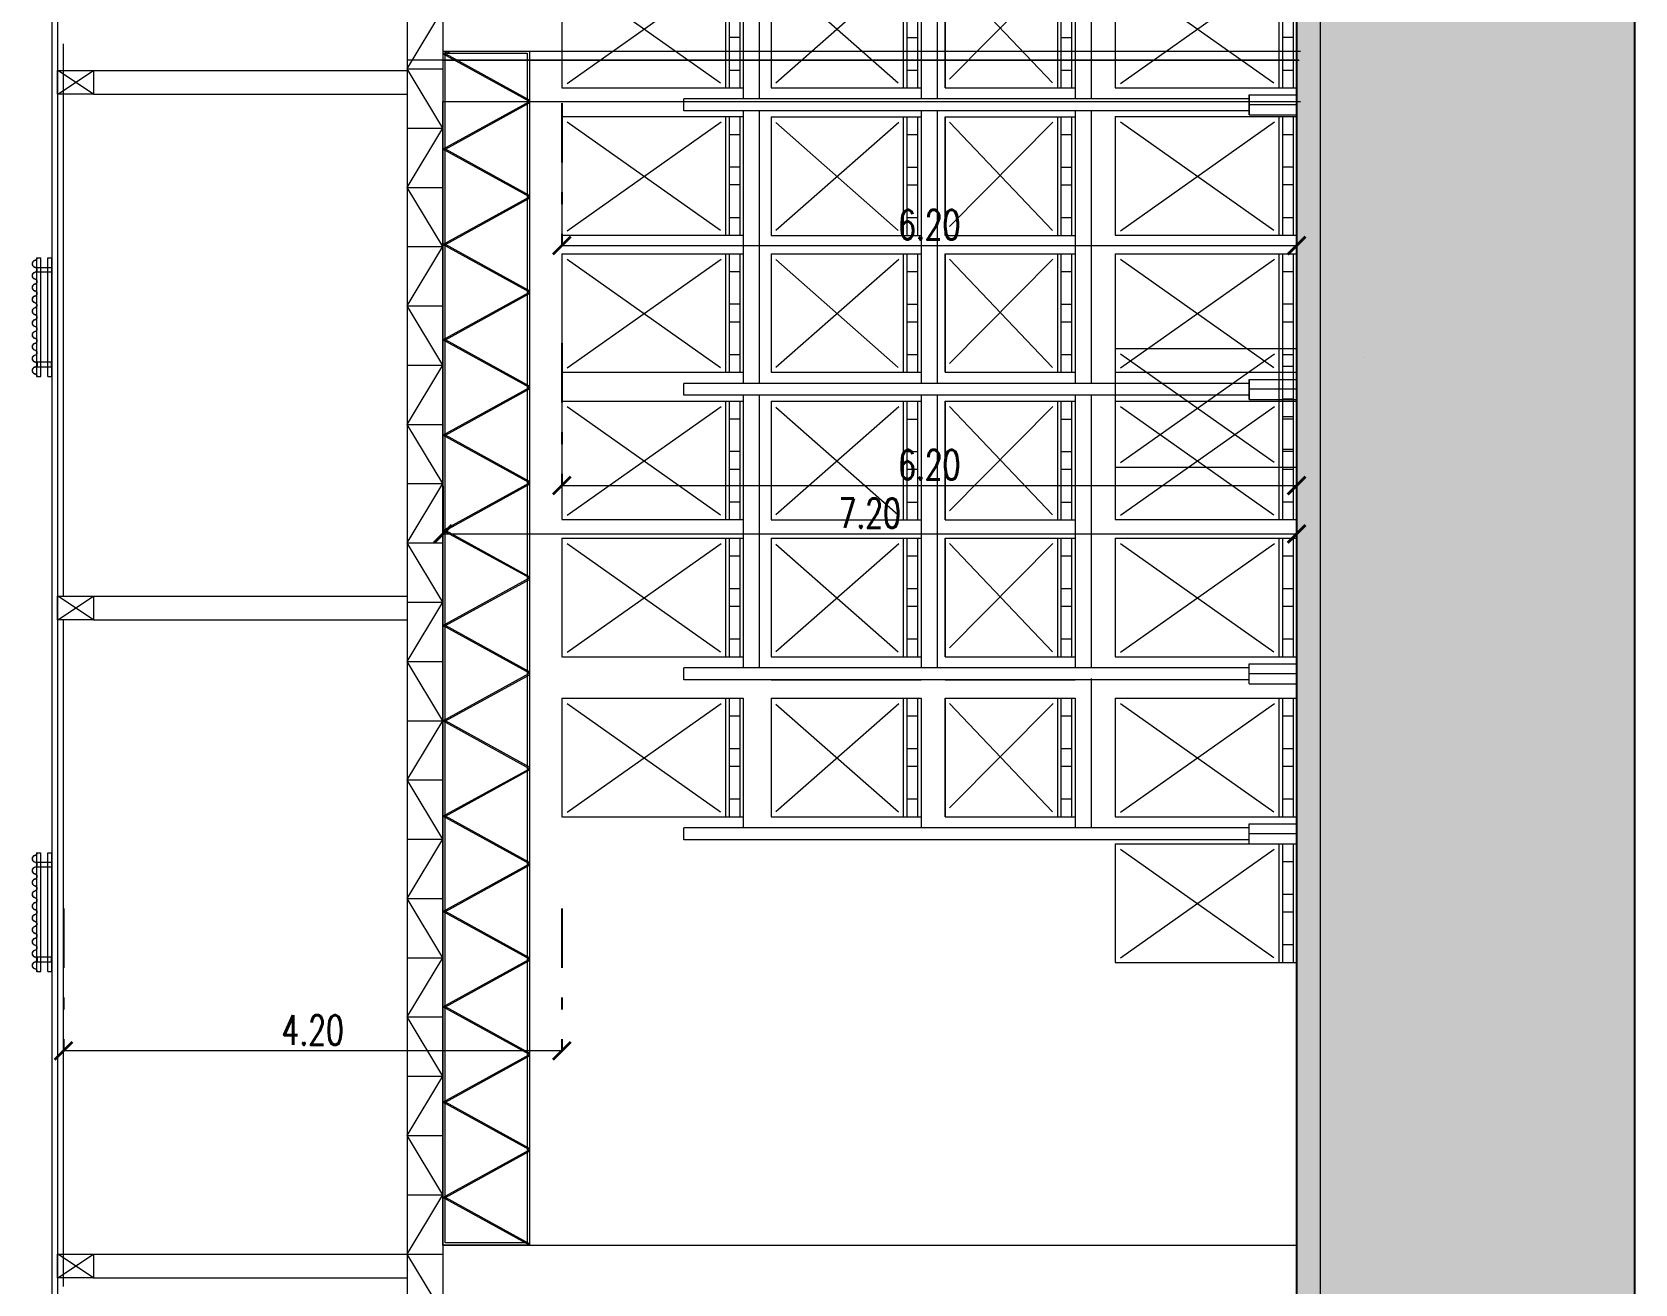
# Model space of a CAD drawing. Header units: millimetres. Extents: x 2828 to 3406, y 849 to 1266.
# Drawn here: x 3200.32 to 3213.84, y 1106.33 to 1116.89 of the extents above; entities that cross this region are included whole.
import ezdxf

# ---------------------------------------------------------------- set-up
doc = ezdxf.new("R2010")
doc.units = ezdxf.units.MM
doc.header["$PDMODE"] = 34
doc.header["$PDSIZE"] = -10
doc.linetypes.add('DASHDOT', pattern=[1, 0.5, -0.25, 0, -0.25])
doc.layers.get('DEFPOINTS').update_dxf_attribs({"lineweight": 5})
for name, color, linetype, lineweight in [('0.05', 64, 'Continuous', 5), ('0.10', 161, 'Continuous', 9), ('0.30', 1, 'Continuous', 25), ('equipa cotas', 222, 'Continuous', 5), ('EQUIPAMIENTO', 4, 'Continuous', 15), ('hatch color', 26, 'Continuous', 13)]:
    doc.layers.add(name, color=color, linetype=linetype, lineweight=lineweight)
doc.layers.add('equipa auxiliar', color=7, linetype='Continuous', lineweight=13, true_color=0x878787)
doc.styles.add('250-cts', font='romans.shx', dxfattribs={"width": 0.7, "height": 0.25})
doc.dimstyles.new('250', dxfattribs={"dimtxt": 0.3, "dimasz": 0.15, "dimexe": 0, "dimexo": 0.1, "dimgap": 0.05, "dimtad": 1, "dimzin": 0, "dimdsep": 46, "dimtxsty": '250-cts', "dimblk": 'ARCHTICK', "dimcen": 0.02, "dimclrd": 256, "dimclre": 256, "dimclrt": 256, "dimazin": 0, "dimtfac": 1, "dimtofl": 0, "dimtmove": 1, "dimatfit": 0, "dimldrblk": 'OPEN90', "dimfxl": 1, "dimtolj": 1, "dimtzin": 0, "dimlwd": -1, "dimarcsym": 0})

# ---------------------------------------------------------------- blocks, each defined once
blk = doc.blocks.new('palets')
at = {"layer": 'equipa auxiliar'}
for p, q in [((-294.953, 287.364), (-295.953, 287.364)), ((-295.953, 287.364), (-295.953, 285.834)), ((-295.915, 287.32), (-294.997, 286.022)), ((-294.997, 287.32), (-295.911, 286.025)), ((-294.953, 287.364), (-294.953, 285.834)), ((-294.953, 285.984), (-295.953, 285.984)), ((-294.953, 285.954), (-295.953, 285.954)), ((-295.803, 285.954), (-295.803, 285.864)), ((-295.527, 285.954), (-295.527, 285.864)), ((-295.377, 285.954), (-295.377, 285.864)), ((-295.103, 285.954), (-295.103, 285.864)), ((-294.953, 285.864), (-295.953, 285.864)), ((-294.953, 285.834), (-295.953, 285.834))]:
    blk.add_line(p, q, dxfattribs=at)
blk = doc.blocks.new('_ARCHTICK')
at = {"color": 0, "linetype": 'ByBlock', "const_width": 0.15}
blk.add_lwpolyline([(-0.5, -0.5), (0.5, 0.5)], dxfattribs=at)
blk = doc.blocks.new('*D650')
at = {"layer": 'DEFPOINTS', "color": 0, "transparency": 16777216}
for p in [(3204.786, 1116.391), (3210.983, 1116.391, 101.167), (3210.983, 1115.091)]:
    blk.add_point(p, dxfattribs=at)
at = {"layer": 'equipa cotas', "linetype": 'DASHDOT', "lineweight": -2, "transparency": 16777216}
for p, q in [((3204.786, 1116.291), (3204.786, 1115.091)), ((3210.983, 1116.291), (3210.983, 1115.091))]:
    blk.add_line(p, q, dxfattribs=at)
at = {"layer": 'equipa cotas', "transparency": 16777216}
blk.add_line((3204.786, 1115.091), (3210.983, 1115.091), dxfattribs=at)
at = {"layer": 'equipa cotas', "transparency": 16777216, "xscale": 0.15, "yscale": 0.15, "zscale": 0.15, "rotation": 180}
blk.add_blockref('_ARCHTICK', (3204.786, 1115.091), dxfattribs=at)
at = {"layer": 'equipa cotas', "transparency": 16777216, "xscale": 0.15, "yscale": 0.15, "zscale": 0.15}
blk.add_blockref('_ARCHTICK', (3210.983, 1115.091), dxfattribs=at)
at = {"layer": 'equipa cotas', "transparency": 16777216, "insert": (3207.885, 1115.266), "char_height": 0.25, "attachment_point": 5, "style": '250-cts'}
blk.add_mtext('\\A1;6.20', dxfattribs=at)
blk = doc.blocks.new('_Open90')
at = {"color": 0, "linetype": 'ByBlock', "lineweight": -2}
for p, q in [((0, 0), (-1, 0)), ((-0.5, 0.5), (0, 0)), ((0, 0), (-0.5, -0.5))]:
    blk.add_line(p, q, dxfattribs=at)
blk = doc.blocks.new('*D651')
at = {"layer": 'DEFPOINTS', "color": 0, "transparency": 16777216}
for p in [(3210.983, 1116.568), (3203.783, 1113.16, 101.167), (3210.983, 1112.658)]:
    blk.add_point(p, dxfattribs=at)
at = {"layer": 'equipa cotas', "linetype": 'DASHDOT', "lineweight": -2, "transparency": 16777216}
for p, q in [((3210.983, 1116.468), (3210.983, 1112.658)), ((3203.783, 1113.06), (3203.783, 1112.658))]:
    blk.add_line(p, q, dxfattribs=at)
at = {"layer": 'equipa cotas', "transparency": 16777216}
blk.add_line((3203.783, 1112.658), (3210.983, 1112.658), dxfattribs=at)
at = {"layer": 'equipa cotas', "transparency": 16777216, "xscale": 0.15, "yscale": 0.15, "zscale": 0.15, "rotation": 180}
blk.add_blockref('_ARCHTICK', (3203.783, 1112.658), dxfattribs=at)
at = {"layer": 'equipa cotas', "transparency": 16777216, "xscale": 0.15, "yscale": 0.15, "zscale": 0.15}
blk.add_blockref('_ARCHTICK', (3210.983, 1112.658), dxfattribs=at)
at = {"layer": 'equipa cotas', "transparency": 16777216, "insert": (3207.383, 1112.833), "char_height": 0.25, "attachment_point": 5, "style": '250-cts'}
blk.add_mtext('\\A1;7.20', dxfattribs=at)
blk = doc.blocks.new('*D652')
at = {"layer": 'DEFPOINTS', "color": 0, "transparency": 16777216}
for p in [(3200.583, 1109.596, 101.167), (3204.786, 1109.596), (3200.583, 1108.296)]:
    blk.add_point(p, dxfattribs=at)
at = {"layer": 'equipa cotas', "linetype": 'DASHDOT', "lineweight": -2, "transparency": 16777216}
for p, q in [((3200.583, 1109.496), (3200.583, 1108.296)), ((3204.786, 1109.496), (3204.786, 1108.296))]:
    blk.add_line(p, q, dxfattribs=at)
at = {"layer": 'equipa cotas', "transparency": 16777216}
blk.add_line((3204.786, 1108.296), (3200.583, 1108.296), dxfattribs=at)
at = {"layer": 'equipa cotas', "transparency": 16777216, "xscale": 0.15, "yscale": 0.15, "zscale": 0.15, "rotation": 180}
blk.add_blockref('_ARCHTICK', (3200.583, 1108.296), dxfattribs=at)
at = {"layer": 'equipa cotas', "transparency": 16777216, "xscale": 0.15, "yscale": 0.15, "zscale": 0.15}
blk.add_blockref('_ARCHTICK', (3204.786, 1108.296), dxfattribs=at)
at = {"layer": 'equipa cotas', "transparency": 16777216, "insert": (3202.685, 1108.471), "char_height": 0.25, "attachment_point": 5, "style": '250-cts'}
blk.add_mtext('\\A1;4.20', dxfattribs=at)
blk = doc.blocks.new('*D655')
at = {"layer": 'DEFPOINTS', "color": 0, "transparency": 16777216}
for p in [(3204.786, 1114.366), (3210.983, 1114.366, 101.167), (3210.983, 1113.066)]:
    blk.add_point(p, dxfattribs=at)
at = {"layer": 'equipa cotas', "linetype": 'DASHDOT', "lineweight": -2, "transparency": 16777216}
for p, q in [((3204.786, 1114.266), (3204.786, 1113.066)), ((3210.983, 1114.266), (3210.983, 1113.066))]:
    blk.add_line(p, q, dxfattribs=at)
at = {"layer": 'equipa cotas', "transparency": 16777216}
blk.add_line((3204.786, 1113.066), (3210.983, 1113.066), dxfattribs=at)
at = {"layer": 'equipa cotas', "transparency": 16777216, "xscale": 0.15, "yscale": 0.15, "zscale": 0.15, "rotation": 180}
blk.add_blockref('_ARCHTICK', (3204.786, 1113.066), dxfattribs=at)
at = {"layer": 'equipa cotas', "transparency": 16777216, "xscale": 0.15, "yscale": 0.15, "zscale": 0.15}
blk.add_blockref('_ARCHTICK', (3210.983, 1113.066), dxfattribs=at)
at = {"layer": 'equipa cotas', "transparency": 16777216, "insert": (3207.885, 1113.241), "char_height": 0.25, "attachment_point": 5, "style": '250-cts'}
blk.add_mtext('\\A1;6.20', dxfattribs=at)
blk = doc.blocks.new('*D656')
at = {"layer": 'DEFPOINTS', "color": 0, "transparency": 16777216}
for p in [(3210.983, 1116.568), (3203.783, 1113.16, 101.167), (3210.983, 1112.658)]:
    blk.add_point(p, dxfattribs=at)
at = {"layer": 'equipa cotas', "linetype": 'DASHDOT', "lineweight": -2, "transparency": 16777216}
for p, q in [((3210.983, 1116.468), (3210.983, 1112.658)), ((3203.783, 1113.06), (3203.783, 1112.658))]:
    blk.add_line(p, q, dxfattribs=at)
at = {"layer": 'equipa cotas', "transparency": 16777216}
blk.add_line((3203.783, 1112.658), (3210.983, 1112.658), dxfattribs=at)
at = {"layer": 'equipa cotas', "transparency": 16777216, "xscale": 0.15, "yscale": 0.15, "zscale": 0.15, "rotation": 180}
blk.add_blockref('_ARCHTICK', (3203.783, 1112.658), dxfattribs=at)
at = {"layer": 'equipa cotas', "transparency": 16777216, "xscale": 0.15, "yscale": 0.15, "zscale": 0.15}
blk.add_blockref('_ARCHTICK', (3210.983, 1112.658), dxfattribs=at)
at = {"layer": 'equipa cotas', "transparency": 16777216, "insert": (3207.383, 1112.833), "char_height": 0.25, "attachment_point": 5, "style": '250-cts'}
blk.add_mtext('\\A1;7.20', dxfattribs=at)
blk = doc.blocks.new('*D657')
at = {"layer": 'DEFPOINTS', "color": 0, "transparency": 16777216}
for p in [(3200.583, 1109.596, 101.167), (3204.786, 1109.596), (3200.583, 1108.296)]:
    blk.add_point(p, dxfattribs=at)
at = {"layer": 'equipa cotas', "linetype": 'DASHDOT', "lineweight": -2, "transparency": 16777216}
for p, q in [((3200.583, 1109.496), (3200.583, 1108.296)), ((3204.786, 1109.496), (3204.786, 1108.296))]:
    blk.add_line(p, q, dxfattribs=at)
at = {"layer": 'equipa cotas', "transparency": 16777216}
blk.add_line((3204.786, 1108.296), (3200.583, 1108.296), dxfattribs=at)
at = {"layer": 'equipa cotas', "transparency": 16777216, "xscale": 0.15, "yscale": 0.15, "zscale": 0.15, "rotation": 180}
blk.add_blockref('_ARCHTICK', (3200.583, 1108.296), dxfattribs=at)
at = {"layer": 'equipa cotas', "transparency": 16777216, "xscale": 0.15, "yscale": 0.15, "zscale": 0.15}
blk.add_blockref('_ARCHTICK', (3204.786, 1108.296), dxfattribs=at)
at = {"layer": 'equipa cotas', "transparency": 16777216, "insert": (3202.685, 1108.471), "char_height": 0.25, "attachment_point": 5, "style": '250-cts'}
blk.add_mtext('\\A1;4.20', dxfattribs=at)
blk = doc.blocks.new('pack')
for p, q in [((1.078, 1.53), (0.078, 1.53)), ((0.078, 1.53), (0.078, 0)), ((1.078, 1.53), (1.078, 0)), ((0.115, 1.485), (1.033, 0.187)), ((1.033, 1.485), (0.119, 0.191)), ((1.078, 0.15), (0.078, 0.15)), ((1.078, 0.12), (0.078, 0.12)), ((1.078, 0.03), (0.078, 0.03)), ((1.078, 0), (0.078, 0)), ((0.228, 0.12), (0.228, 0.03)), ((0.504, 0.12), (0.504, 0.03)), ((0.654, 0.12), (0.654, 0.03)), ((0.928, 0.12), (0.928, 0.03))]:
    blk.add_line(p, q)
blk = doc.blocks.new('rack vista')
at = {"layer": 'EQUIPAMIENTO'}
for p, q in [((-324.499, 274.486), (-324.499, 279.254)), ((-324.499, 279.254), (-324.399, 279.254)), ((-324.399, 274.486), (-324.399, 279.254)), ((-322.099, 274.486), (-322.099, 279.254)), ((-322.099, 279.254), (-321.999, 279.254)), ((-321.999, 274.486), (-321.999, 279.254)), ((-322.099, 278.753), (-324.399, 278.753)), ((-322.099, 278.618), (-324.399, 278.618)), ((-323.305, 278.518), (-324.305, 278.518)), ((-324.305, 278.518), (-324.305, 277.253)), ((-323.305, 278.518), (-323.305, 277.253)), ((-322.15, 278.518), (-323.15, 278.518)), ((-323.15, 278.518), (-323.15, 277.253)), ((-322.15, 278.518), (-322.15, 277.253)), ((-323.355, 278.477), (-324.264, 277.445)), ((-324.262, 278.479), (-323.35, 277.441)), ((-322.199, 278.477), (-323.108, 277.445)), ((-323.106, 278.479), (-322.194, 277.441)), ((-323.305, 277.403), (-324.305, 277.403)), ((-323.305, 277.373), (-324.305, 277.373)), ((-324.155, 277.373), (-324.155, 277.283)), ((-323.88, 277.373), (-323.88, 277.283)), ((-323.73, 277.373), (-323.73, 277.283)), ((-323.455, 277.373), (-323.455, 277.283)), ((-322.15, 277.403), (-323.15, 277.403)), ((-322.15, 277.373), (-323.15, 277.373)), ((-323, 277.373), (-323, 277.283)), ((-322.724, 277.373), (-322.724, 277.283)), ((-322.574, 277.373), (-322.574, 277.283)), ((-322.3, 277.373), (-322.3, 277.283)), ((-322.099, 277.253), (-324.399, 277.253)), ((-323.305, 277.283), (-324.305, 277.283)), ((-323.305, 277.253), (-324.305, 277.253)), ((-322.15, 277.283), (-323.15, 277.283)), ((-322.146, 277.253), (-323.146, 277.253)), ((-322.099, 277.118), (-324.399, 277.118)), ((-323.305, 277.051), (-324.305, 277.051)), ((-324.305, 277.051), (-324.305, 275.953)), ((-324.305, 277.051), (-323.305, 277.051)), ((-323.305, 277.051), (-323.305, 275.953)), ((-322.15, 277.051), (-323.15, 277.051)), ((-323.15, 277.051), (-323.15, 275.953)), ((-323.15, 277.051), (-322.15, 277.051)), ((-322.15, 277.051), (-322.15, 275.953)), ((-323.35, 277.013), (-324.264, 276.145)), ((-324.231, 277.013), (-323.35, 276.141)), ((-322.194, 277.013), (-323.108, 276.145)), ((-323.075, 277.013), (-322.194, 276.141)), ((-323.305, 276.103), (-324.305, 276.103)), ((-323.305, 276.073), (-324.305, 276.073)), ((-324.155, 276.073), (-324.155, 275.983)), ((-323.88, 276.073), (-323.88, 275.983)), ((-323.73, 276.073), (-323.73, 275.983)), ((-323.455, 276.073), (-323.455, 275.983)), ((-322.15, 276.103), (-323.15, 276.103)), ((-322.15, 276.073), (-323.15, 276.073)), ((-323, 276.073), (-323, 275.983)), ((-322.724, 276.073), (-322.724, 275.983)), ((-322.574, 276.073), (-322.574, 275.983)), ((-322.3, 276.073), (-322.3, 275.983)), ((-322.099, 275.953), (-324.399, 275.953)), ((-323.305, 275.983), (-324.305, 275.983)), ((-323.305, 275.953), (-324.305, 275.953)), ((-322.15, 275.983), (-323.15, 275.983)), ((-322.15, 275.953), (-323.15, 275.953)), ((-322.099, 275.818), (-324.399, 275.818)), ((-324.534, 274.486), (-324.534, 274.086)), ((-324.534, 274.486), (-324.365, 274.486)), ((-324.449, 274.086), (-324.449, 274.486)), ((-324.365, 274.486), (-324.365, 274.086)), ((-322.134, 274.486), (-322.134, 274.086)), ((-321.965, 274.486), (-322.134, 274.486)), ((-322.049, 274.086), (-322.049, 274.486)), ((-321.965, 274.486), (-321.965, 274.086))]:
    blk.add_line(p, q, dxfattribs=at)
for p in [(-324.383, 278.753), (-323.226, 278.753), (-324.383, 274.086), (-323.226, 274.086)]:
    blk.add_blockref('pack', p, dxfattribs=at)

msp = doc.modelspace()

# ---------------------------------------------------------------- hatches: boundary and pattern name
at = {"layer": 'hatch color', "true_color": 0x696969}
h = msp.add_hatch(dxfattribs=at)
h.set_pattern_fill('EARTH', color=251, scale=0.07, angle=315, style=0)
h.set_pattern_definition([(45, (2696.8556, 1340.46823), (9e-16, 0.62861793), [0.4445, -0.4445]), (45, (2696.73773, 1340.5861), (9e-16, 0.62861793), [0.4445, -0.4445]), (45, (2696.61986, 1340.70396), (9e-16, 0.62861793), [0.4445, -0.4445]), (135, (2696.61986, 1340.78254), (-0.62861793, 9e-16), [0.4445, -0.4445]), (135, (2696.73773, 1340.9004), (-0.62861793, 9e-16), [0.4445, -0.4445]), (135, (2696.8556, 1341.01827), (-0.62861793, 9e-16), [0.4445, -0.4445])])
h.paths.add_polyline_path([(3211.186, 1050.39), (3213.837, 1050.39), (3213.837, 1266.01), (3210.986, 1266.01), (3210.986, 1086.403), (3211.186, 1086.403)])

# ---------------------------------------------------------------- linework, layer by layer
at = {"layer": '0.05'}
for p, q in [((3200.483, 1236.25), (3200.483, 1086.658, 101.167)), ((3200.483, 1236.25), (3200.483, 1086.658, 101.167)), ((3200.533, 1236.25, -101.167), (3200.533, 1086.658, 101.167)), ((3200.533, 1236.25, -101.167), (3200.533, 1086.658, 101.167)), ((3200.836, 1116.367, 101.167), (3200.535, 1116.568, 101.167)), ((3200.836, 1116.367, 101.167), (3200.535, 1116.568, 101.167)), ((3200.535, 1116.368, 101.167), (3200.836, 1116.567, 101.167)), ((3200.535, 1116.368, 101.167), (3200.836, 1116.567, 101.167)), ((3211.557, 1114.149, 101.167), (3211.557, 1114.149, 101.167)), ((3211.557, 1114.149, 101.167), (3211.557, 1114.149, 101.167)), ((3200.357, 1113.987, 101.167), (3200.359, 1113.987, 101.167)), ((3200.357, 1113.987, 101.167), (3200.359, 1113.987, 101.167)), ((3200.535, 1111.932, 101.167), (3200.836, 1112.132, 101.167)), ((3200.836, 1111.932, 101.167), (3200.535, 1112.132, 101.167)), ((3200.535, 1111.932, 101.167), (3200.836, 1112.132, 101.167)), ((3200.836, 1111.932, 101.167), (3200.535, 1112.132, 101.167)), ((3200.357, 1108.967, 101.167), (3200.359, 1108.967, 101.167)), ((3200.357, 1108.967, 101.167), (3200.359, 1108.967, 101.167)), ((3200.836, 1106.381, 101.167), (3200.535, 1106.582, 101.167)), ((3200.836, 1106.381, 101.167), (3200.535, 1106.582, 101.167)), ((3200.535, 1106.382, 101.167), (3200.836, 1106.581, 101.167)), ((3200.535, 1106.382, 101.167), (3200.836, 1106.581, 101.167))]:
    msp.add_line(p, q, dxfattribs=at)
at = {"layer": '0.05', "color": 8, "true_color": 0x7d7d7d}
for p, q in [((3203.783, 1116.731, 101.167), (3211.015, 1116.731, 101.167)), ((3203.783, 1116.731, 101.167), (3211.015, 1116.731, 101.167)), ((3203.783, 1116.658, 101.167), (3210.999, 1116.658, 101.167)), ((3203.783, 1116.658, 101.167), (3210.999, 1116.658, 101.167)), ((3203.783, 1116.654, 101.167), (3211.004, 1116.654, 101.167)), ((3203.783, 1116.654, 101.167), (3211.004, 1116.654, 101.167)), ((3200.836, 1116.567, 101.167), (3203.481, 1116.567, 101.167)), ((3200.836, 1116.567, 101.167), (3203.481, 1116.567, 101.167)), ((3200.836, 1116.367, 101.167), (3203.481, 1116.367, 101.167)), ((3200.836, 1116.367, 101.167), (3203.481, 1116.367, 101.167)), ((3203.783, 1116.306, 101.167), (3211.015, 1116.306, 101.167)), ((3203.783, 1116.306, 101.167), (3211.015, 1116.306, 101.167)), ((3200.836, 1112.132, 101.167), (3203.481, 1112.132, 101.167)), ((3200.836, 1112.132, 101.167), (3203.481, 1112.132, 101.167)), ((3200.836, 1111.932, 101.167), (3203.481, 1111.932, 101.167)), ((3200.836, 1111.932, 101.167), (3203.481, 1111.932, 101.167)), ((3200.836, 1106.581, 101.167), (3203.481, 1106.581, 101.167)), ((3200.836, 1106.581, 101.167), (3203.481, 1106.581, 101.167)), ((3203.783, 1106.657, 101.167), (3210.983, 1106.657, 101.167)), ((3203.783, 1106.657, 101.167), (3210.983, 1106.657, 101.167)), ((3200.836, 1106.381, 101.167), (3203.481, 1106.381, 101.167)), ((3200.836, 1106.381, 101.167), (3203.481, 1106.381, 101.167))]:
    msp.add_line(p, q, dxfattribs=at)
at = {"layer": '0.05', "elevation": 101.167}
for points in [[(3200.357, 1114.987, -0.350781), (3200.339, 1114.964, 0.8), (3200.339, 1114.91, -0.8), (3200.339, 1114.864, 0.8), (3200.339, 1114.81, -0.8), (3200.339, 1114.764, 0.8), (3200.339, 1114.71, -0.8), (3200.339, 1114.664, 0.8), (3200.339, 1114.61, -0.8), (3200.339, 1114.564, 0.8), (3200.339, 1114.51, -0.8), (3200.339, 1114.464, 0.8), (3200.339, 1114.41, -0.8), (3200.339, 1114.364, 0.8), (3200.339, 1114.31, -0.8), (3200.339, 1114.264, 0.8), (3200.339, 1114.21, -0.8), (3200.339, 1114.164, 0.8), (3200.339, 1114.11, -0.8), (3200.339, 1114.064, 0.8), (3200.339, 1114.01, -0.350781), (3200.357, 1113.987)], [(3200.357, 1114.987, -0.350781), (3200.339, 1114.964, 0.8), (3200.339, 1114.91, -0.8), (3200.339, 1114.864, 0.8), (3200.339, 1114.81, -0.8), (3200.339, 1114.764, 0.8), (3200.339, 1114.71, -0.8), (3200.339, 1114.664, 0.8), (3200.339, 1114.61, -0.8), (3200.339, 1114.564, 0.8), (3200.339, 1114.51, -0.8), (3200.339, 1114.464, 0.8), (3200.339, 1114.41, -0.8), (3200.339, 1114.364, 0.8), (3200.339, 1114.31, -0.8), (3200.339, 1114.264, 0.8), (3200.339, 1114.21, -0.8), (3200.339, 1114.164, 0.8), (3200.339, 1114.11, -0.8), (3200.339, 1114.064, 0.8), (3200.339, 1114.01, -0.350781), (3200.357, 1113.987)], [(3200.359, 1114.987, -0.350781), (3200.339, 1114.962, 0.8), (3200.339, 1114.912, -0.8), (3200.339, 1114.862, 0.8), (3200.339, 1114.812, -0.8), (3200.339, 1114.762, 0.8), (3200.339, 1114.712, -0.8), (3200.339, 1114.662, 0.8), (3200.339, 1114.612, -0.8), (3200.339, 1114.562, 0.8), (3200.339, 1114.512, -0.8), (3200.339, 1114.462, 0.8), (3200.339, 1114.412, -0.8), (3200.339, 1114.362, 0.8), (3200.339, 1114.312, -0.8), (3200.339, 1114.262, 0.8), (3200.339, 1114.212, -0.8), (3200.339, 1114.162, 0.8), (3200.339, 1114.112, -0.8), (3200.339, 1114.062, 0.8), (3200.339, 1114.012, -0.350781), (3200.359, 1113.987)], [(3200.359, 1114.987, -0.350781), (3200.339, 1114.962, 0.8), (3200.339, 1114.912, -0.8), (3200.339, 1114.862, 0.8), (3200.339, 1114.812, -0.8), (3200.339, 1114.762, 0.8), (3200.339, 1114.712, -0.8), (3200.339, 1114.662, 0.8), (3200.339, 1114.612, -0.8), (3200.339, 1114.562, 0.8), (3200.339, 1114.512, -0.8), (3200.339, 1114.462, 0.8), (3200.339, 1114.412, -0.8), (3200.339, 1114.362, 0.8), (3200.339, 1114.312, -0.8), (3200.339, 1114.262, 0.8), (3200.339, 1114.212, -0.8), (3200.339, 1114.162, 0.8), (3200.339, 1114.112, -0.8), (3200.339, 1114.062, 0.8), (3200.339, 1114.012, -0.350781), (3200.359, 1113.987)], [(3200.357, 1109.967, -0.350781), (3200.339, 1109.944, 0.8), (3200.339, 1109.89, -0.8), (3200.339, 1109.844, 0.8), (3200.339, 1109.79, -0.8), (3200.339, 1109.744, 0.8), (3200.339, 1109.69, -0.8), (3200.339, 1109.644, 0.8), (3200.339, 1109.59, -0.8), (3200.339, 1109.544, 0.8), (3200.339, 1109.49, -0.8), (3200.339, 1109.444, 0.8), (3200.339, 1109.39, -0.8), (3200.339, 1109.344, 0.8), (3200.339, 1109.29, -0.8), (3200.339, 1109.244, 0.8), (3200.339, 1109.19, -0.8), (3200.339, 1109.144, 0.8), (3200.339, 1109.09, -0.8), (3200.339, 1109.044, 0.8), (3200.339, 1108.99, -0.350781), (3200.357, 1108.967)], [(3200.357, 1109.967, -0.350781), (3200.339, 1109.944, 0.8), (3200.339, 1109.89, -0.8), (3200.339, 1109.844, 0.8), (3200.339, 1109.79, -0.8), (3200.339, 1109.744, 0.8), (3200.339, 1109.69, -0.8), (3200.339, 1109.644, 0.8), (3200.339, 1109.59, -0.8), (3200.339, 1109.544, 0.8), (3200.339, 1109.49, -0.8), (3200.339, 1109.444, 0.8), (3200.339, 1109.39, -0.8), (3200.339, 1109.344, 0.8), (3200.339, 1109.29, -0.8), (3200.339, 1109.244, 0.8), (3200.339, 1109.19, -0.8), (3200.339, 1109.144, 0.8), (3200.339, 1109.09, -0.8), (3200.339, 1109.044, 0.8), (3200.339, 1108.99, -0.350781), (3200.357, 1108.967)], [(3200.359, 1109.967, -0.350781), (3200.339, 1109.942, 0.8), (3200.339, 1109.892, -0.8), (3200.339, 1109.842, 0.8), (3200.339, 1109.792, -0.8), (3200.339, 1109.742, 0.8), (3200.339, 1109.692, -0.8), (3200.339, 1109.642, 0.8), (3200.339, 1109.592, -0.8), (3200.339, 1109.542, 0.8), (3200.339, 1109.492, -0.8), (3200.339, 1109.442, 0.8), (3200.339, 1109.392, -0.8), (3200.339, 1109.342, 0.8), (3200.339, 1109.292, -0.8), (3200.339, 1109.242, 0.8), (3200.339, 1109.192, -0.8), (3200.339, 1109.142, 0.8), (3200.339, 1109.092, -0.8), (3200.339, 1109.042, 0.8), (3200.339, 1108.992, -0.350781), (3200.359, 1108.967)], [(3200.359, 1109.967, -0.350781), (3200.339, 1109.942, 0.8), (3200.339, 1109.892, -0.8), (3200.339, 1109.842, 0.8), (3200.339, 1109.792, -0.8), (3200.339, 1109.742, 0.8), (3200.339, 1109.692, -0.8), (3200.339, 1109.642, 0.8), (3200.339, 1109.592, -0.8), (3200.339, 1109.542, 0.8), (3200.339, 1109.492, -0.8), (3200.339, 1109.442, 0.8), (3200.339, 1109.392, -0.8), (3200.339, 1109.342, 0.8), (3200.339, 1109.292, -0.8), (3200.339, 1109.242, 0.8), (3200.339, 1109.192, -0.8), (3200.339, 1109.142, 0.8), (3200.339, 1109.092, -0.8), (3200.339, 1109.042, 0.8), (3200.339, 1108.992, -0.350781), (3200.359, 1108.967)]]:
    msp.add_lwpolyline(points, format="xyb", dxfattribs=at)
for points in [[(3200.481, 1114.867), (3200.361, 1114.867), (3200.361, 1114.907), (3200.481, 1114.907)], [(3200.481, 1114.867), (3200.361, 1114.867), (3200.361, 1114.907), (3200.481, 1114.907)], [(3200.481, 1114.107), (3200.361, 1114.107), (3200.361, 1114.067), (3200.481, 1114.067)], [(3200.481, 1114.107), (3200.361, 1114.107), (3200.361, 1114.067), (3200.481, 1114.067)], [(3200.481, 1109.847), (3200.361, 1109.847), (3200.361, 1109.887), (3200.481, 1109.887)], [(3200.481, 1109.847), (3200.361, 1109.847), (3200.361, 1109.887), (3200.481, 1109.887)], [(3200.481, 1109.087), (3200.361, 1109.087), (3200.361, 1109.047), (3200.481, 1109.047)], [(3200.481, 1109.087), (3200.361, 1109.087), (3200.361, 1109.047), (3200.481, 1109.047)]]:
    msp.add_lwpolyline(points, close=True, dxfattribs=at)
at = {"layer": '0.10', "color": 251, "true_color": 0x696969}
for p, q in [((3203.481, 1236.13, -101.167), (3203.481, 1086.658, 101.167)), ((3203.481, 1236.13, -101.167), (3203.481, 1086.658, 101.167)), ((3203.783, 1236.13, -101.167), (3203.783, 1086.658, 101.167)), ((3203.783, 1236.13, -101.167), (3203.783, 1086.658, 101.167)), ((3211.183, 1230.619, 101.167), (3211.183, 1070.121, 101.167)), ((3211.183, 1230.619, 101.167), (3211.183, 1070.121, 101.167))]:
    msp.add_line(p, q, dxfattribs=at)
at = {"layer": '0.10'}
for p, q in [((3203.481, 1116.582, 101.167), (3203.783, 1117.082, 101.167)), ((3203.481, 1116.582, 101.167), (3203.783, 1117.082, 101.167)), ((3200.583, 1112.132, 101.167), (3200.583, 1116.792, 101.167)), ((3200.583, 1112.132, 101.167), (3200.583, 1116.792, 101.167)), ((3203.481, 1116.657, 101.167), (3203.783, 1116.657, 101.167)), ((3203.481, 1116.657, 101.167), (3203.783, 1116.657, 101.167)), ((3203.481, 1116.582, 101.167), (3203.783, 1116.582, 101.167)), ((3203.783, 1116.082, 101.167), (3203.481, 1116.582, 101.167)), ((3203.481, 1116.582, 101.167), (3203.783, 1116.582, 101.167)), ((3203.783, 1116.082, 101.167), (3203.481, 1116.582, 101.167)), ((3203.481, 1116.082, 101.167), (3203.783, 1116.082, 101.167)), ((3203.481, 1115.582, 101.167), (3203.783, 1116.082, 101.167)), ((3203.481, 1116.082, 101.167), (3203.783, 1116.082, 101.167)), ((3203.481, 1115.582, 101.167), (3203.783, 1116.082, 101.167)), ((3203.481, 1115.582, 101.167), (3203.783, 1115.582, 101.167)), ((3203.783, 1115.082, 101.167), (3203.481, 1115.582, 101.167)), ((3203.481, 1115.582, 101.167), (3203.783, 1115.582, 101.167)), ((3203.783, 1115.082, 101.167), (3203.481, 1115.582, 101.167)), ((3200.359, 1113.987, 101.167), (3200.359, 1114.987, 101.167)), ((3200.359, 1114.987, 101.167), (3200.391, 1114.987, 101.167)), ((3200.359, 1113.987, 101.167), (3200.359, 1114.987, 101.167)), ((3200.359, 1114.987, 101.167), (3200.391, 1114.987, 101.167)), ((3200.391, 1113.987, 101.167), (3200.391, 1114.987, 101.167)), ((3200.391, 1113.987, 101.167), (3200.391, 1114.987, 101.167)), ((3200.451, 1114.987, 101.167), (3200.483, 1114.987, 101.167)), ((3200.451, 1113.987, 101.167), (3200.451, 1114.987, 101.167)), ((3200.451, 1114.987, 101.167), (3200.483, 1114.987, 101.167)), ((3200.451, 1113.987, 101.167), (3200.451, 1114.987, 101.167)), ((3200.483, 1113.987, 101.167), (3200.483, 1114.987, 101.167)), ((3200.483, 1113.987, 101.167), (3200.483, 1114.987, 101.167)), ((3203.481, 1115.082, 101.167), (3203.783, 1115.082, 101.167)), ((3203.481, 1114.582, 101.167), (3203.783, 1115.082, 101.167)), ((3203.481, 1115.082, 101.167), (3203.783, 1115.082, 101.167)), ((3203.481, 1114.582, 101.167), (3203.783, 1115.082, 101.167)), ((3203.481, 1114.582, 101.167), (3203.783, 1114.582, 101.167)), ((3203.783, 1114.082, 101.167), (3203.481, 1114.582, 101.167)), ((3203.481, 1114.582, 101.167), (3203.783, 1114.582, 101.167)), ((3203.783, 1114.082, 101.167), (3203.481, 1114.582, 101.167)), ((3203.481, 1114.082, 101.167), (3203.783, 1114.082, 101.167)), ((3203.481, 1113.582, 101.167), (3203.783, 1114.082, 101.167)), ((3203.481, 1114.082, 101.167), (3203.783, 1114.082, 101.167)), ((3203.481, 1113.582, 101.167), (3203.783, 1114.082, 101.167)), ((3200.359, 1113.987, 101.167), (3200.391, 1113.987, 101.167)), ((3200.359, 1113.987, 101.167), (3200.391, 1113.987, 101.167)), ((3200.451, 1113.987, 101.167), (3200.483, 1113.987, 101.167)), ((3200.451, 1113.987, 101.167), (3200.483, 1113.987, 101.167)), ((3203.481, 1113.582, 101.167), (3203.783, 1113.582, 101.167)), ((3203.783, 1113.082, 101.167), (3203.481, 1113.582, 101.167)), ((3203.481, 1113.582, 101.167), (3203.783, 1113.582, 101.167)), ((3203.783, 1113.082, 101.167), (3203.481, 1113.582, 101.167)), ((3203.481, 1113.082, 101.167), (3203.783, 1113.082, 101.167)), ((3203.481, 1112.582, 101.167), (3203.783, 1113.082, 101.167)), ((3203.481, 1113.082, 101.167), (3203.783, 1113.082, 101.167)), ((3203.481, 1112.582, 101.167), (3203.783, 1113.082, 101.167)), ((3203.481, 1112.582, 101.167), (3203.783, 1112.582, 101.167)), ((3203.783, 1112.082, 101.167), (3203.481, 1112.582, 101.167)), ((3203.481, 1112.582, 101.167), (3203.783, 1112.582, 101.167)), ((3203.783, 1112.082, 101.167), (3203.481, 1112.582, 101.167)), ((3203.481, 1112.082, 101.167), (3203.783, 1112.082, 101.167)), ((3203.481, 1111.582, 101.167), (3203.783, 1112.082, 101.167)), ((3203.481, 1112.082, 101.167), (3203.783, 1112.082, 101.167)), ((3203.481, 1111.582, 101.167), (3203.783, 1112.082, 101.167)), ((3200.583, 1106.307, 101.167), (3200.583, 1111.932, 101.167)), ((3200.583, 1106.307, 101.167), (3200.583, 1111.932, 101.167)), ((3203.481, 1111.582, 101.167), (3203.783, 1111.582, 101.167)), ((3203.783, 1111.082, 101.167), (3203.481, 1111.582, 101.167)), ((3203.481, 1111.582, 101.167), (3203.783, 1111.582, 101.167)), ((3203.783, 1111.082, 101.167), (3203.481, 1111.582, 101.167)), ((3203.481, 1111.082, 101.167), (3203.783, 1111.082, 101.167)), ((3203.481, 1110.582, 101.167), (3203.783, 1111.082, 101.167)), ((3203.481, 1111.082, 101.167), (3203.783, 1111.082, 101.167)), ((3203.481, 1110.582, 101.167), (3203.783, 1111.082, 101.167)), ((3203.481, 1110.582, 101.167), (3203.783, 1110.582, 101.167)), ((3203.783, 1110.082, 101.167), (3203.481, 1110.582, 101.167)), ((3203.481, 1110.582, 101.167), (3203.783, 1110.582, 101.167)), ((3203.783, 1110.082, 101.167), (3203.481, 1110.582, 101.167)), ((3200.359, 1108.967, 101.167), (3200.359, 1109.967, 101.167)), ((3200.359, 1109.967, 101.167), (3200.391, 1109.967, 101.167)), ((3200.359, 1108.967, 101.167), (3200.359, 1109.967, 101.167)), ((3200.359, 1109.967, 101.167), (3200.391, 1109.967, 101.167)), ((3200.391, 1108.967, 101.167), (3200.391, 1109.967, 101.167)), ((3200.391, 1108.967, 101.167), (3200.391, 1109.967, 101.167)), ((3200.451, 1109.967, 101.167), (3200.483, 1109.967, 101.167)), ((3200.451, 1108.967, 101.167), (3200.451, 1109.967, 101.167)), ((3200.451, 1109.967, 101.167), (3200.483, 1109.967, 101.167)), ((3200.451, 1108.967, 101.167), (3200.451, 1109.967, 101.167)), ((3200.483, 1108.967, 101.167), (3200.483, 1109.967, 101.167)), ((3200.483, 1108.967, 101.167), (3200.483, 1109.967, 101.167)), ((3203.481, 1110.082, 101.167), (3203.783, 1110.082, 101.167)), ((3203.481, 1109.582, 101.167), (3203.783, 1110.082, 101.167)), ((3203.481, 1110.082, 101.167), (3203.783, 1110.082, 101.167)), ((3203.481, 1109.582, 101.167), (3203.783, 1110.082, 101.167)), ((3203.481, 1109.582, 101.167), (3203.783, 1109.582, 101.167)), ((3203.783, 1109.082, 101.167), (3203.481, 1109.582, 101.167)), ((3203.481, 1109.582, 101.167), (3203.783, 1109.582, 101.167)), ((3203.783, 1109.082, 101.167), (3203.481, 1109.582, 101.167)), ((3203.481, 1109.082, 101.167), (3203.783, 1109.082, 101.167)), ((3203.481, 1108.582, 101.167), (3203.783, 1109.082, 101.167)), ((3203.481, 1109.082, 101.167), (3203.783, 1109.082, 101.167)), ((3203.481, 1108.582, 101.167), (3203.783, 1109.082, 101.167)), ((3200.359, 1108.967, 101.167), (3200.391, 1108.967, 101.167)), ((3200.359, 1108.967, 101.167), (3200.391, 1108.967, 101.167)), ((3200.451, 1108.967, 101.167), (3200.483, 1108.967, 101.167)), ((3200.451, 1108.967, 101.167), (3200.483, 1108.967, 101.167)), ((3203.481, 1108.582, 101.167), (3203.783, 1108.582, 101.167)), ((3203.783, 1108.082, 101.167), (3203.481, 1108.582, 101.167)), ((3203.481, 1108.582, 101.167), (3203.783, 1108.582, 101.167)), ((3203.783, 1108.082, 101.167), (3203.481, 1108.582, 101.167)), ((3203.481, 1108.082, 101.167), (3203.783, 1108.082, 101.167)), ((3203.481, 1107.582, 101.167), (3203.783, 1108.082, 101.167)), ((3203.481, 1108.082, 101.167), (3203.783, 1108.082, 101.167)), ((3203.481, 1107.582, 101.167), (3203.783, 1108.082, 101.167)), ((3203.481, 1107.582, 101.167), (3203.783, 1107.582, 101.167)), ((3203.783, 1107.082, 101.167), (3203.481, 1107.582, 101.167)), ((3203.481, 1107.582, 101.167), (3203.783, 1107.582, 101.167)), ((3203.783, 1107.082, 101.167), (3203.481, 1107.582, 101.167)), ((3203.481, 1107.082, 101.167), (3203.783, 1107.082, 101.167)), ((3203.481, 1106.582, 101.167), (3203.783, 1107.082, 101.167)), ((3203.481, 1107.082, 101.167), (3203.783, 1107.082, 101.167)), ((3203.481, 1106.582, 101.167), (3203.783, 1107.082, 101.167)), ((3203.481, 1106.582, 101.167), (3203.783, 1106.582, 101.167)), ((3203.783, 1106.082, 101.167), (3203.481, 1106.582, 101.167)), ((3203.481, 1106.582, 101.167), (3203.783, 1106.582, 101.167)), ((3203.783, 1106.082, 101.167), (3203.481, 1106.582, 101.167))]:
    msp.add_line(p, q, dxfattribs=at)
at = {"layer": '0.10', "elevation": 101.167}
for points in [[(3203.783, 1116.731), (3204.513, 1116.731), (3204.513, 1106.657), (3203.783, 1106.657), (3203.783, 1116.306)], [(3204.513, 1116.306), (3203.783, 1116.708), (3203.825, 1116.731)], [(3203.783, 1116.731), (3204.513, 1116.731), (3204.513, 1106.657), (3203.783, 1106.657), (3203.783, 1116.306)], [(3204.513, 1116.306), (3203.783, 1116.708), (3203.825, 1116.731)], [(3204.513, 1116.318), (3203.804, 1116.708), (3203.846, 1116.731)], [(3204.513, 1116.318), (3203.804, 1116.708), (3203.846, 1116.731)], [(3200.533, 1116.367), (3200.533, 1116.567), (3200.836, 1116.567), (3200.836, 1116.367), (3200.535, 1116.367)], [(3200.533, 1116.367), (3200.533, 1116.567), (3200.836, 1116.567), (3200.836, 1116.367), (3200.535, 1116.367)], [(3204.513, 1115.502), (3203.783, 1115.904), (3204.513, 1116.306)], [(3204.513, 1115.502), (3203.783, 1115.904), (3204.513, 1116.306)], [(3204.513, 1115.514), (3203.804, 1115.904), (3204.513, 1116.295)], [(3204.513, 1115.514), (3203.804, 1115.904), (3204.513, 1116.295)], [(3204.513, 1114.698), (3203.783, 1115.1), (3204.513, 1115.502)], [(3204.513, 1114.698), (3203.783, 1115.1), (3204.513, 1115.502)], [(3204.513, 1114.709), (3203.804, 1115.1), (3204.513, 1115.491)], [(3204.513, 1114.709), (3203.804, 1115.1), (3204.513, 1115.491)], [(3204.513, 1113.894), (3203.783, 1114.296), (3204.513, 1114.698)], [(3204.513, 1113.894), (3203.783, 1114.296), (3204.513, 1114.698)], [(3204.513, 1113.905), (3203.804, 1114.296), (3204.513, 1114.687)], [(3204.513, 1113.905), (3203.804, 1114.296), (3204.513, 1114.687)], [(3204.513, 1113.09), (3203.783, 1113.492), (3204.513, 1113.894)], [(3204.513, 1113.09), (3203.783, 1113.492), (3204.513, 1113.894)], [(3204.513, 1113.101), (3203.804, 1113.492), (3204.513, 1113.883)], [(3204.513, 1113.101), (3203.804, 1113.492), (3204.513, 1113.883)], [(3204.513, 1112.286), (3203.783, 1112.688), (3204.513, 1113.09)], [(3204.513, 1112.286), (3203.783, 1112.688), (3204.513, 1113.09)], [(3204.513, 1112.297), (3203.804, 1112.688), (3204.513, 1113.078)], [(3204.513, 1112.297), (3203.804, 1112.688), (3204.513, 1113.078)], [(3204.513, 1111.482), (3203.783, 1111.884), (3204.513, 1112.286)], [(3204.513, 1111.482), (3203.783, 1111.884), (3204.513, 1112.286)], [(3204.513, 1111.493), (3203.804, 1111.884), (3204.513, 1112.274)], [(3204.513, 1111.493), (3203.804, 1111.884), (3204.513, 1112.274)], [(3200.533, 1111.932), (3200.533, 1112.132), (3200.836, 1112.132), (3200.836, 1111.932), (3200.535, 1111.932)], [(3200.533, 1111.932), (3200.533, 1112.132), (3200.836, 1112.132), (3200.836, 1111.932), (3200.535, 1111.932)], [(3204.513, 1110.677), (3203.783, 1111.08), (3204.513, 1111.482)], [(3204.513, 1110.677), (3203.783, 1111.08), (3204.513, 1111.482)], [(3204.513, 1110.689), (3203.804, 1111.08), (3204.513, 1111.47)], [(3204.513, 1110.689), (3203.804, 1111.08), (3204.513, 1111.47)], [(3204.513, 1109.873), (3203.783, 1110.275), (3204.513, 1110.677)], [(3204.513, 1109.873), (3203.783, 1110.275), (3204.513, 1110.677)], [(3204.513, 1109.885), (3203.804, 1110.275), (3204.513, 1110.666)], [(3204.513, 1109.885), (3203.804, 1110.275), (3204.513, 1110.666)], [(3204.513, 1109.069), (3203.783, 1109.471), (3204.513, 1109.873)], [(3204.513, 1109.069), (3203.783, 1109.471), (3204.513, 1109.873)], [(3204.513, 1109.081), (3203.804, 1109.471), (3204.513, 1109.862)], [(3204.513, 1109.081), (3203.804, 1109.471), (3204.513, 1109.862)], [(3204.513, 1108.265), (3203.783, 1108.667), (3204.513, 1109.069)], [(3204.513, 1108.265), (3203.783, 1108.667), (3204.513, 1109.069)], [(3204.513, 1108.277), (3203.804, 1108.667), (3204.513, 1109.058)], [(3204.513, 1108.277), (3203.804, 1108.667), (3204.513, 1109.058)], [(3204.513, 1107.461), (3203.783, 1107.863), (3204.513, 1108.265)], [(3204.513, 1107.461), (3203.783, 1107.863), (3204.513, 1108.265)], [(3204.513, 1107.472), (3203.804, 1107.863), (3204.513, 1108.254)], [(3204.513, 1107.472), (3203.804, 1107.863), (3204.513, 1108.254)], [(3204.513, 1106.657), (3203.783, 1107.059), (3204.513, 1107.461)], [(3204.513, 1106.657), (3203.783, 1107.059), (3204.513, 1107.461)], [(3204.513, 1106.668), (3203.804, 1107.059), (3204.513, 1107.45)], [(3204.513, 1106.668), (3203.804, 1107.059), (3204.513, 1107.45)], [(3200.533, 1106.381), (3200.533, 1106.581), (3200.836, 1106.581), (3200.836, 1106.381), (3200.535, 1106.381)], [(3200.533, 1106.381), (3200.533, 1106.581), (3200.836, 1106.581), (3200.836, 1106.381), (3200.535, 1106.381)]]:
    msp.add_lwpolyline(points, dxfattribs=at)
msp.add_lwpolyline([(3203.803, 1116.715), (3204.493, 1116.715), (3204.493, 1106.677), (3203.803, 1106.677)], close=True, dxfattribs=at)
msp.add_lwpolyline([(3203.803, 1116.715), (3204.493, 1116.715), (3204.493, 1106.677), (3203.803, 1106.677)], close=True, dxfattribs=at)
at = {"layer": '0.30', "elevation": 101.167}
msp.add_lwpolyline([(3210.986, 1050.39), (3213.837, 1050.39), (3213.837, 1266.01), (3210.986, 1266.01), (3210.986, 1213.8)], dxfattribs=at)
msp.add_lwpolyline([(3210.986, 1050.39), (3213.837, 1050.39), (3213.837, 1266.01), (3210.986, 1266.01), (3210.986, 1213.8)], dxfattribs=at)
at = {"layer": '0.30'}
msp.add_lwpolyline([(3210.983, 1246.656), (3210.983, 1086.403)], dxfattribs=at)
at = {"layer": 'equipa auxiliar'}
for p, q in [((3210.583, 1110.213), (3210.983, 1110.213)), ((3210.583, 1110.043), (3210.583, 1110.213)), ((3210.983, 1110.128), (3210.583, 1110.128)), ((3210.583, 1110.043), (3210.983, 1110.043))]:
    msp.add_line(p, q, dxfattribs=at)
at = {"layer": 'EQUIPAMIENTO'}
for p, q in [((3206.552, 1111.427), (3207.816, 1111.427)), ((3208.018, 1111.427), (3209.116, 1111.427)), ((3209.251, 1111.438), (3209.251, 1110.178)), ((3206.316, 1111.272), (3206.316, 1110.178)), ((3206.552, 1111.272), (3206.552, 1110.272)), ((3206.552, 1111.272), (3207.816, 1111.272)), ((3206.59, 1110.316), (3207.629, 1111.227)), ((3206.592, 1111.222), (3207.625, 1110.313)), ((3207.666, 1111.272), (3207.666, 1110.272)), ((3207.696, 1111.272), (3207.696, 1110.272)), ((3207.786, 1111.272), (3207.786, 1110.272)), ((3207.816, 1111.272), (3207.816, 1110.272)), ((3207.816, 1111.272), (3207.816, 1110.178)), ((3208.018, 1111.272), (3208.018, 1110.272)), ((3208.018, 1111.272), (3209.116, 1111.272)), ((3208.018, 1110.272), (3208.018, 1111.272)), ((3208.056, 1111.227), (3208.925, 1110.313)), ((3208.057, 1110.346), (3208.929, 1111.227)), ((3208.966, 1111.272), (3208.966, 1110.272)), ((3208.996, 1111.272), (3208.996, 1110.272)), ((3209.086, 1111.272), (3209.086, 1110.272)), ((3209.116, 1111.272), (3209.116, 1110.272)), ((3209.116, 1111.272), (3209.116, 1110.178)), ((3207.696, 1111.122), (3207.786, 1111.122)), ((3208.996, 1111.122), (3209.086, 1111.122)), ((3207.696, 1110.847), (3207.786, 1110.847)), ((3208.996, 1110.847), (3209.086, 1110.847)), ((3207.696, 1110.697), (3207.786, 1110.697)), ((3208.996, 1110.697), (3209.086, 1110.697)), ((3207.696, 1110.422), (3207.786, 1110.422)), ((3208.996, 1110.422), (3209.086, 1110.422)), ((3206.552, 1110.272), (3207.816, 1110.272)), ((3208.018, 1110.272), (3209.116, 1110.272)), ((3210.583, 1110.178), (3205.816, 1110.178)), ((3205.816, 1110.078), (3205.816, 1110.178)), ((3210.583, 1110.078), (3205.816, 1110.078))]:
    msp.add_line(p, q, dxfattribs=at)

# ---------------------------------------------------------------- block references
at = {"layer": 'equipa auxiliar', "rotation": 89.99999999999993}
for name, p in [('rack vista', (3485.069, 1440.727)), ('rack vista', (3485.069, 1438.327)), ('palets', (3496.818, 1409.175))]:
    msp.add_blockref(name, p, dxfattribs=at)
at = {"layer": 'EQUIPAMIENTO', "rotation": 89.99999999999993}
for name, p in [('rack vista', (3485.069, 1435.927)), ('pack', (3206.316, 1110.194)), ('pack', (3210.983, 1110.194)), ('palets', (3496.817, 1404.996))]:
    msp.add_blockref(name, p, dxfattribs=at)

# ---------------------------------------------------------------- dimensions: what is measured, and where the dimension line sits
at = {"layer": 'equipa cotas'}
for base, p1, p2, picture, middle in [((3210.983, 1112.658), (3203.783, 1113.16, 101.167), (3210.983, 1116.568), '*D651', (3207.383, 1112.833)), ((3210.983, 1112.658), (3203.783, 1113.16, 101.167), (3210.983, 1116.568), '*D656', (3207.383, 1112.833)), ((3210.983, 1115.091), (3204.786, 1116.391), (3210.983, 1116.391, 101.167), '*D650', (3207.885, 1115.266)), ((3210.983, 1113.066), (3204.786, 1114.366), (3210.983, 1114.366, 101.167), '*D655', (3207.885, 1113.241)), ((3200.583, 1108.296), (3204.786, 1109.596), (3200.583, 1109.596, 101.167), '*D652', (3202.685, 1108.471)), ((3200.583, 1108.296), (3204.786, 1109.596), (3200.583, 1109.596, 101.167), '*D657', (3202.685, 1108.471))]:
    dim = msp.add_linear_dim(base=base, p1=p1, p2=p2, dimstyle='250', dxfattribs=at)
    dim.commit()
    dim.dimension.update_dxf_attribs({"geometry": picture, "text_midpoint": middle})

doc.saveas('drawing.dxf')
